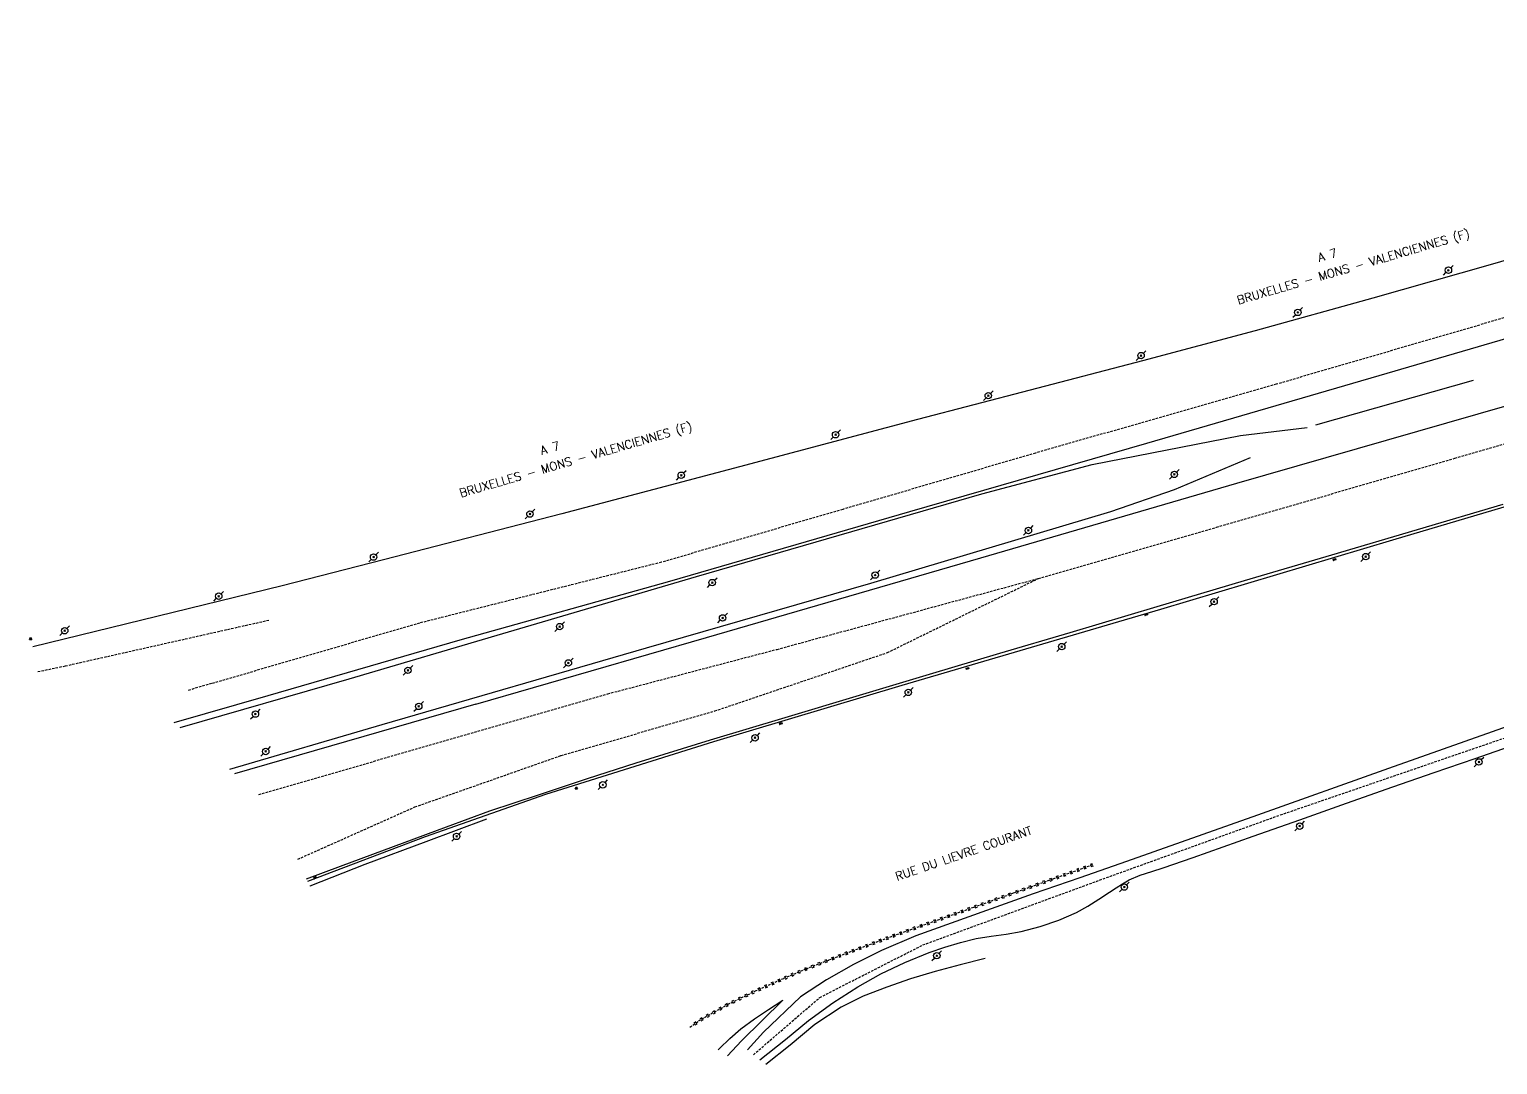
# Model space of a CAD drawing. Header units: millimetres. Extents: x 133000 to 134000, y 131000 to 132001.
# Drawn here: x 133275.5 to 133579.6, y 131785.5 to 132000 of the extents above; entities that cross this region are included whole.
import ezdxf
from ezdxf.enums import TextEntityAlignment as Align

# ---------------------------------------------------------------- set-up
doc = ezdxf.new("R2010")
doc.units = ezdxf.units.MM
doc.linetypes.add('DASHED', pattern=[0.75, 0.5, -0.25])
doc.layers.get('0').update_dxf_attribs({"linetype": 'CONTINUOUS'})
for name, color, linetype in [('W0001', 6, 'DASHED'), ('W0008', 7, 'CONTINUOUS'), ('W0010', 4, 'CONTINUOUS'), ('W0211', 2, 'CONTINUOUS'), ('W0214', 2, 'CONTINUOUS'), ('W0220', 5, 'DASHED'), ('W0401', 7, 'CONTINUOUS'), ('W0473', 7, 'CONTINUOUS'), ('W0850', 7, 'CONTINUOUS'), ('W0989', 7, 'CONTINUOUS'), ('W0990', 7, 'CONTINUOUS')]:
    doc.layers.add(name, color=color, linetype=linetype)
doc.styles.get("Standard").update_dxf_attribs({"font": 'romans.shx', "width": 0.85})

# ---------------------------------------------------------------- blocks, each defined once
blk = doc.blocks.new('T850')
for p, q in [((-0.25, -0.15), (0, 0.32)), ((0, 0.32), (0.25, -0.15)), ((-0.25, -0.15), (0.25, -0.15))]:
    blk.add_line(p, q)
for major_axis in [(-0.106, 0.106), (-0.0354, 0.0354), (-0.0236, 0.0236)]:
    blk.add_ellipse((0, 0), major_axis=major_axis, ratio=1, start_param=3.926991, end_param=10.210176)
blk = doc.blocks.new('T473')
for p, q in [((-0.166667, 0.166667), (0.166667, -0.166667)), ((-0.166667, -0.166667), (0.166667, 0.166667)), ((0.500001, 0.500001), (1.000002, 1.000002)), ((-1.000002, -1.000002), (-0.500001, -0.500001))]:
    blk.add_line(p, q)
blk.add_ellipse((0, 0), major_axis=(0.471405, 0.471405), ratio=1, start_param=5.4977871438, end_param=11.780972451)
blk = doc.blocks.new('T401')
for p, q in [((-0.3, 0.3), (0, 0.3)), ((-0.3, -0.25), (-0.3, 0.3)), ((-0.3, 0.15), (0, 0.15)), ((-0.3, 0), (0, 0)), ((0, 0.3), (0, -0.25)), ((-0.3, -0.15), (0, -0.15)), ((-0.3, -0.25), (-0.3, -0.3)), ((-0.3, -0.3), (0, -0.3)), ((0, -0.3), (0, -0.25))]:
    blk.add_line(p, q)
blk = doc.blocks.new('t220o')
at = {"color": 0, "linetype": 'Continuous'}
for p, q in [((-0.25, 0.25), (0.25, 0.25)), ((-0.25, -0.25), (0.25, -0.25))]:
    blk.add_line(p, q, dxfattribs=at)

msp = doc.modelspace()

# ---------------------------------------------------------------- linework, layer by layer
at = {"layer": 'W0001'}
for points in [[(133786.68, 132000), (133768.46, 131994.68), (133720.74, 131980.77), (133670.94, 131966.33), (133621.18, 131951.85), (133583.73, 131941.05), (133533.71, 131926.47), (133483.82, 131912.2), (133443.91, 131900.53), (133406.36, 131889.58), (133356.28, 131876.98), (133313.2, 131864.43), (133308.21, 131862.99)], [(133484.45, 131886.23), (133521.33, 131896.85), (133570.68, 131911.12), (133629.56, 131928.24), (133691.29, 131946.01), (133752.78, 131963.91), (133802.14, 131978.26), (133851.53, 131992.5), (133877.29, 132000)], [(133425.44, 131787.55), (133439.17, 131799.41), (133460.52, 131810.29), (133499.23, 131824.49), (133534.58, 131837.24), (133581.41, 131853.32), (133622.16, 131868.01), (133664.4, 131882.69), (133703.46, 131896.8), (133746.17, 131911.83), (133790.86, 131926.95), (133834.63, 131941.21), (133876.94, 131954.05), (133900.07, 131960.88)], [(133323, 131841.44), (133354.69, 131850.63), (133395.25, 131862.32), (133430.32, 131871.54), (133484.45, 131886.23)], [(133331.07, 131828.05), (133355.34, 131838.89), (133385.6, 131849.54), (133417.43, 131858.77), (133453.17, 131870.86), (133484.45, 131886.23)], [(133325.08, 131877.53), (133282.87, 131868.04), (133277.25, 131866.86)]]:
    msp.add_lwpolyline(points, dxfattribs=at)
at = {"layer": 'W0008'}
for points in [[(133364.69, 131873.5), (133408.11, 131885.68), (133457.81, 131900.07), (133506.9, 131914.29), (133554.99, 131928.26), (133620.75, 131947.46), (133687.65, 131966.76), (133760.73, 131987.99), (133802.07, 132000)], [(133367.91, 131860.18), (133415.73, 131874.01), (133472.52, 131890.52), (133525.55, 131906), (133581.55, 131922.08), (133633.15, 131937.17), (133697.86, 131955.77), (133757.64, 131973.15), (133814.44, 131989.68), (133850.34, 132000)], [(133370.86, 131838.08), (133380.95, 131841.42), (133391.05, 131844.76), (133401.17, 131848.03), (133416.55, 131852.8), (133431.97, 131857.42), (133447.39, 131862.02), (133461.92, 131866.38), (133476.46, 131870.72), (133491, 131875.05), (133509.06, 131880.43), (133527.12, 131885.79), (133545.19, 131891.14), (133562.96, 131896.37), (133580.73, 131901.6)], [(133305.47, 131856.37), (133324.95, 131861.99), (133364.69, 131873.5)], [(133367.91, 131860.18), (133317.93, 131845.76)], [(133584.09, 131856.45), (133556.95, 131846.83), (133529.81, 131837.2), (133502.67, 131827.58)], [(133510.3, 131826.25), (133516.51, 131828.44), (133522.73, 131830.63), (133528.93, 131832.82), (133538.58, 131836.24), (133548.22, 131839.66), (133557.87, 131843.05), (133566.39, 131846.01), (133574.91, 131848.95), (133583.42, 131851.92)], [(133332.87, 131823.96), (133332.87, 131823.96), (133339.9, 131826.59), (133339.9, 131826.59), (133361.83, 131834.75), (133370.86, 131838.08)], [(133502.67, 131827.58), (133493.02, 131824.22), (133483.36, 131820.87), (133473.73, 131817.42), (133466.39, 131814.83), (133459.07, 131812.19), (133451.94, 131809.14), (133446.17, 131806.26), (133440.53, 131803.09), (133435.2, 131799.52), (133427.5, 131792.21), (133424.2, 131788.56), (133424.2, 131788.56), (133424.2, 131788.56)], [(133426.76, 131786.47), (133426.76, 131786.47), (133432.09, 131790.71), (133436.85, 131794.65), (133441.84, 131798.32), (133447.05, 131801.64), (133451.83, 131804.29), (133456.77, 131806.66), (133461.85, 131808.71), (133465.04, 131809.81), (133468.28, 131810.79), (133471.55, 131811.61), (133474.66, 131812.14), (133477.8, 131812.53), (133480.89, 131813.08), (133484.82, 131814.11), (133488.67, 131815.39), (133492.37, 131817.01), (133494.69, 131818.33), (133496.93, 131819.78), (133499.18, 131821.24), (133500.53, 131822.11), (133501.88, 131822.98), (133503.26, 131823.77), (133505.55, 131824.73), (133507.92, 131825.48), (133510.3, 131826.25)]]:
    msp.add_lwpolyline(points, dxfattribs=at)
at = {"layer": 'W0010'}
for points in [[(133746.4, 132000), (133726.57, 131994.27), (133705.84, 131988.24), (133685.11, 131982.19), (133664.39, 131976.16), (133643.69, 131970.16), (133622.98, 131964.17), (133602.27, 131958.22), (133577.98, 131951.23), (133553.68, 131944.29), (133529.33, 131937.51), (133506.04, 131931.29), (133482.71, 131925.21), (133459.38, 131919.13), (133422.56, 131909.36), (133385.74, 131899.6), (133348.85, 131890.1), (133338.33, 131887.38), (133327.8, 131884.68), (133327.8, 131884.68), (133327.8, 131884.68), (133327.8, 131884.68), (133276.22, 131872.03)], [(133382.46, 131841.5), (133417.24, 131852.43), (133456.21, 131864.11), (133509.83, 131879.84), (133557.84, 131894.2), (133601.42, 131907.16), (133652.2, 131922.35), (133697.95, 131935.84), (133713.91, 131940.38)], [(133541.93, 131918.08), (133574.54, 131927.33)], [(133373.53, 131874.85), (133413.63, 131886.61), (133472.71, 131903.76), (133495.6, 131909.82), (133526.27, 131915.87), (133540.08, 131917.53)], [(133528.33, 131911.2), (133512.59, 131904.56), (133499.35, 131900.03), (133449.66, 131885.17), (133403.19, 131871.8)], [(133306.69, 131855.33), (133341.72, 131865.45), (133373.53, 131874.85)], [(133403.19, 131871.8), (133348.46, 131855.89), (133316.9, 131846.63)], [(133333.16, 131823.52), (133357.53, 131832.74), (133382.46, 131841.5)]]:
    msp.add_lwpolyline(points, dxfattribs=at)
at = {"layer": 'W0211'}
for points in [[(133370.14, 131836.34), (133357.56, 131831.66), (133344.98, 131826.98), (133333.54, 131822.45), (133333.54, 131822.45)], [(133473.44, 131807.49), (133468.25, 131806.15), (133463.07, 131804.81), (133457.96, 131803.26), (133453.04, 131801.57), (133448.19, 131799.68), (133443.57, 131797.41), (133438.12, 131793.79), (133433.03, 131789.55), (133427.97, 131785.49), (133427.97, 131785.49)], [(133420.03, 131787.34), (133422.96, 131790.45), (133427.23, 131794.65), (133431.51, 131798.86)]]:
    msp.add_lwpolyline(points, dxfattribs=at)
at = {"layer": 'W0214'}
msp.add_lwpolyline([(133418.1, 131788.53), (133418.39, 131788.83), (133420.55, 131790.92), (133422.8, 131792.9), (133425.62, 131794.99), (133428.56, 131796.92), (133431.51, 131798.86)], dxfattribs=at)
at = {"layer": 'W0220'}
msp.add_lwpolyline([(133495.67, 131826.87), (133487.45, 131823.93), (133479.24, 131820.99), (133471.02, 131818.05), (133462.55, 131815.05), (133454.08, 131812.04), (133445.65, 131808.9), (133440.96, 131807.1), (133436.28, 131805.26), (133431.66, 131803.3), (133425.93, 131800.76), (133420.3, 131798.02), (133414.49, 131794.77), (133412.21, 131793.11)], dxfattribs=at)

# ---------------------------------------------------------------- block references
for p, rotation in [((133488.39, 131824.27), 199.6600071194786), ((133489.81, 131824.77), 199.6600071194786), ((133491.22, 131825.27), 199.6600071194786), ((133492.63, 131825.78), 199.6600071194786), ((133494.04, 131826.28), 199.6600071194786), ((133495.46, 131826.79), 199.6600071194786), ((133479.92, 131821.24), 199.662216261073), ((133481.33, 131821.74), 199.662216261073), ((133482.74, 131822.25), 199.662216261073), ((133484.15, 131822.75), 199.662216261073), ((133485.57, 131823.26), 199.662216261073), ((133486.98, 131823.76), 199.662216261073), ((133471.44, 131818.2), 199.7099162659848), ((133472.86, 131818.71), 199.7099162659848), ((133474.27, 131819.21), 199.7099162659848), ((133475.68, 131819.72), 199.7099162659848), ((133477.09, 131820.23), 199.7099162659848), ((133478.5, 131820.73), 199.7099162659848), ((133462.96, 131815.19), 199.5132117322944), ((133464.38, 131815.7), 199.5132117322944), ((133465.79, 131816.2), 199.5132117322944), ((133467.2, 131816.7), 199.5132117322944), ((133468.62, 131817.2), 199.5132117322944), ((133470.03, 131817.7), 199.5132117322944), ((133454.48, 131812.18), 199.5715247636097), ((133455.9, 131812.68), 199.5715247636097), ((133457.31, 131813.19), 199.5715247636097), ((133458.72, 131813.69), 199.5715247636097), ((133460.14, 131814.19), 199.5715247636097), ((133461.55, 131814.69), 199.5715247636097), ((133446.04, 131809.05), 200.4128004736244), ((133447.45, 131809.57), 200.4128004736244), ((133448.86, 131810.09), 200.4128004736244), ((133450.26, 131810.62), 200.4128004736244), ((133451.67, 131811.14), 200.4128004736244), ((133453.07, 131811.66), 200.4128004736244), ((133437.65, 131805.8), 201.4541794210161), ((133439.05, 131806.35), 201.4541794210161), ((133440.44, 131806.9), 201.4541794210161), ((133441.84, 131807.44), 200.9736708312461), ((133443.24, 131807.98), 200.9736708312461), ((133444.64, 131808.51), 200.9736708312461), ((133430.74, 131802.89), 203.9634173828362), ((133432.11, 131803.49), 203.0157768985627), ((133433.49, 131804.08), 203.0157768985627), ((133434.87, 131804.67), 203.0157768985627), ((133436.25, 131805.25), 203.0157768985627), ((133423.92, 131799.78), 205.9027489887421), ((133425.27, 131800.43), 205.9027489887421), ((133426.63, 131801.06), 203.9634173828362), ((133428, 131801.67), 203.9634173828362), ((133429.37, 131802.28), 203.9634173828362), ((133418.57, 131797.05), 209.2224289457544), ((133419.88, 131797.79), 209.2224289457544), ((133421.22, 131798.47), 205.9027489887421), ((133422.57, 131799.12), 205.9027489887421), ((133413.42, 131793.99), 216.060006476266), ((133414.65, 131794.86), 209.2224289457544), ((133415.95, 131795.59), 209.2224289457544), ((133417.26, 131796.32), 209.2224289457544)]:
    msp.add_blockref('t220o', p, dxfattribs=dict(at, rotation=rotation))
at = {"layer": 'W0401'}
for p, rotation in [((133545.78, 131890), 286.4213295433632), ((133506.78, 131878.63), 286.5664642330369), ((133469.76, 131867.42), 286.6312075961794), ((133431.12, 131856.03), 286.6832331470874), ((133334.73, 131824.1), 292.5441296814161)]:
    msp.add_blockref('T401', p, dxfattribs=dict(at, rotation=rotation))
at = {"layer": 'W0473'}
for p in [(133569.36, 131950.1), (133538.17, 131941.35), (133505.7, 131932.4), (133474.07, 131924.1), (133442.44, 131916), (133410.48, 131907.61), (133512.6, 131907.79), (133379.15, 131899.57), (133482.37, 131896.17), (133346.76, 131890.65), (133552.24, 131890.75), (133416.89, 131885.37), (133450.64, 131886.93), (133314.69, 131882.55), (133520.83, 131881.42), (133282.79, 131875.4), (133385.31, 131876.25), (133419.05, 131878.05), (133489.28, 131872.1), (133353.88, 131867.19), (133387.1, 131868.72), (133457.5, 131862.62), (133322.29, 131858.12), (133356.12, 131859.72), (133425.76, 131853.21), (133324.42, 131850.38), (133575.67, 131848.2), (133394.24, 131843.47), (133363.95, 131832.77), (133538.56, 131834.91), (133502.24, 131822.28), (133463.41, 131808.07)]:
    msp.add_blockref('T473', p, dxfattribs=at)
at = {"layer": 'W0850'}
for p in [(133275.73, 131873.75), (133388.74, 131842.76)]:
    msp.add_blockref('T850', p, dxfattribs=at)

# ---------------------------------------------------------------- texts
at = {"layer": 'W0989'}
for p in [(133549.65, 131950.82), (133388.63, 131910.85)]:
    msp.add_text('BRUXELLES - MONS - VALENCIENNES (F)', height=1.75, rotation=16.2394, dxfattribs=at).set_placement(p, align=Align.MIDDLE_CENTER)
msp.add_text('RUE DU LIEVRE COURANT', height=1.75, rotation=19.0602, dxfattribs=at).set_placement((133455.18, 131823.57))
at = {"layer": 'W0990'}
for p in [(133544.31, 131953.22), (133383.29, 131913.25)]:
    msp.add_text('A 7', height=1.75, rotation=16.2394, dxfattribs=at).set_placement(p, align=Align.MIDDLE_CENTER)

doc.saveas('drawing.dxf')
